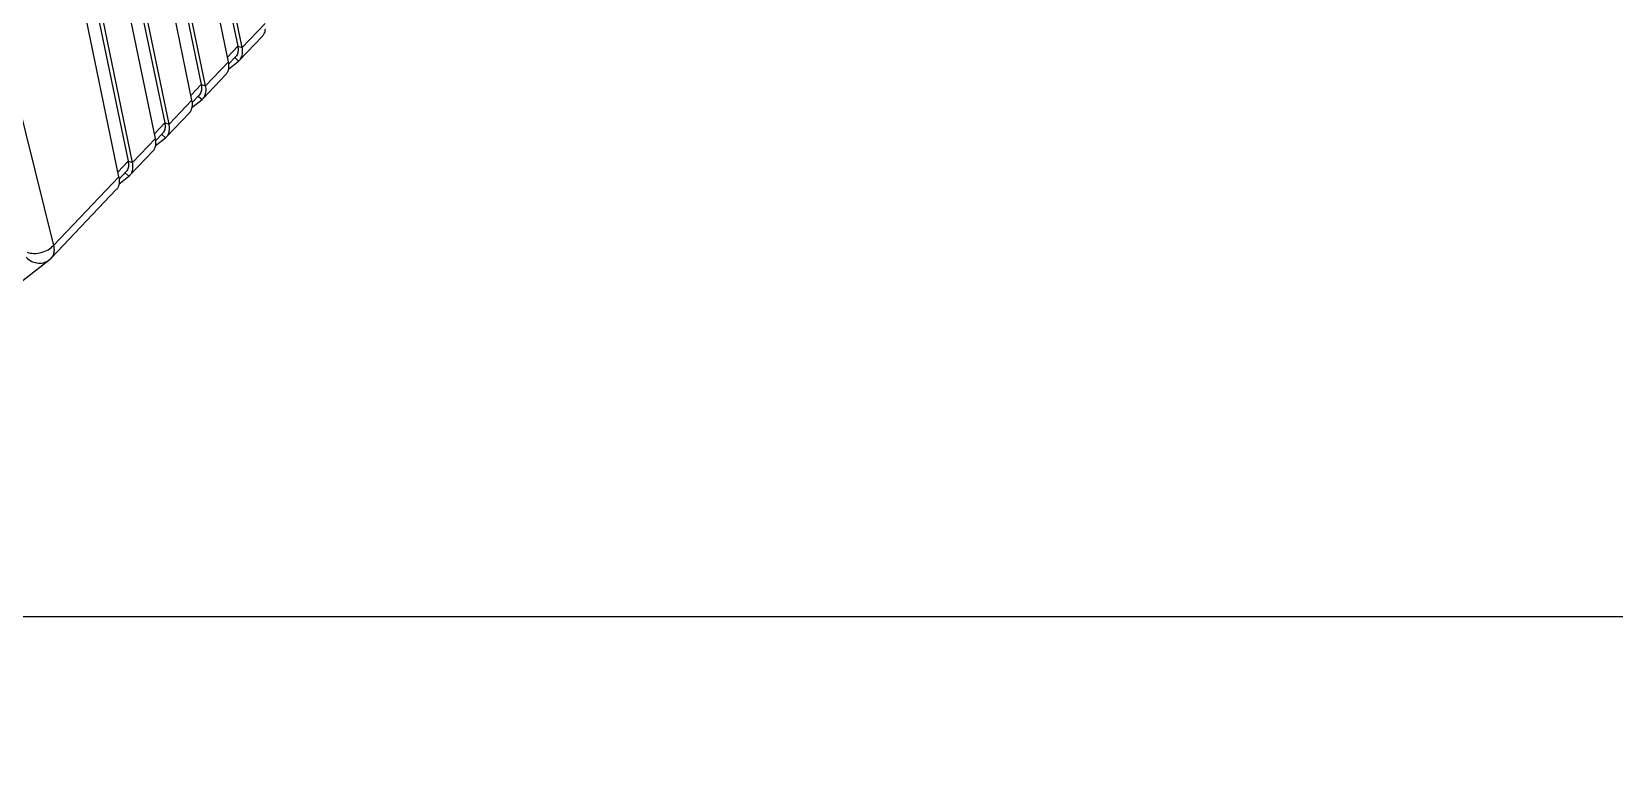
# Model space of a CAD drawing. Header units: millimetres. Extents: x 14343 to 15285, y -9166 to -7819.
# Drawn here: x 14519.7 to 14642.9, y -8505.4 to -8447.3 of the extents above; entities that cross this region are included whole.
import ezdxf

# ---------------------------------------------------------------- set-up
doc = ezdxf.new("R2010")
doc.units = ezdxf.units.MM

# ---------------------------------------------------------------- blocks, each defined once
blk = doc.blocks.new('u9')
at = {"color": 7, "linetype": 'Continuous'}
for p, q in [((-281.41, 59.642), (-278.252, 44.388)), ((-277.91, 44.299), (-281.144, 59.922)), ((-278.973, 43.182), (-282.208, 58.805)), ((-280.754, 41.312), (-283.988, 56.935)), ((-281.818, 40.195), (-285.052, 55.819)), ((-284.255, 56.656), (-281.097, 41.401)), ((-287.099, 53.669), (-283.941, 38.415)), ((-283.599, 38.326), (-286.833, 53.949)), ((-284.662, 37.209), (-287.897, 52.832)), ((-289.944, 50.683), (-286.786, 35.429)), ((-286.443, 35.339), (-289.677, 50.963)), ((-287.507, 34.22), (-290.741, 49.846)), ((-297.158, 47.239), (-292.594, 28.879)), ((-276.129, 46.168), (-277.91, 44.299)), ((-278.252, 44.388), (-279.05, 43.55)), ((-278.252, 44.388), (-277.91, 44.299)), ((-276.329, 45.174), (-278.109, 43.304)), ((-278.973, 43.182), (-280.754, 41.312)), ((-278.979, 42.605), (-278.189, 43.232)), ((-278.959, 42.992), (-278.419, 43.559)), ((-278.485, 43.499), (-278.189, 43.232)), ((-279.173, 42.187), (-280.954, 40.318)), ((-281.097, 41.401), (-281.894, 40.564)), ((-281.097, 41.401), (-280.754, 41.312)), ((-281.818, 40.195), (-283.599, 38.326)), ((-281.823, 39.618), (-281.033, 40.245)), ((-281.804, 40.005), (-281.264, 40.573)), ((-281.329, 40.512), (-281.033, 40.245)), ((-283.941, 38.415), (-284.739, 37.578)), ((-283.941, 38.415), (-283.599, 38.326)), ((-282.018, 39.201), (-283.798, 37.331)), ((-284.662, 37.209), (-286.443, 35.339)), ((-284.668, 36.632), (-283.878, 37.259)), ((-284.648, 37.019), (-284.108, 37.586)), ((-284.174, 37.526), (-283.878, 37.259)), ((-284.862, 36.214), (-286.643, 34.345)), ((-286.786, 35.429), (-287.583, 34.591)), ((-287.493, 34.033), (-286.953, 34.6)), ((-287.018, 34.54), (-286.722, 34.273)), ((-286.786, 35.429), (-286.443, 35.339)), ((-287.507, 34.22), (-292.594, 28.879)), ((-287.512, 33.646), (-286.722, 34.273)), ((-287.707, 33.226), (-292.781, 27.899)), ((-295.648, 25.629), (-292.97, 27.727)), ((-292.971, 27.726), (-292.781, 27.899))]:
    blk.add_line(p, q, dxfattribs=at)
for centre, radius, start, end in [((-278.648, 43.81), 0.738, 308.45051, 312.37169), ((-278.667, 43.831), 0.767, 312.37257, 316.60688), ((-281.492, 40.824), 0.738, 308.45051, 312.37169), ((-281.511, 40.845), 0.767, 312.37257, 316.60688), ((-284.337, 37.837), 0.738, 308.45051, 312.37169), ((-284.356, 37.858), 0.767, 312.37257, 316.60688), ((-287.181, 34.851), 0.738, 308.45051, 312.37169), ((-287.2, 34.872), 0.767, 312.37257, 316.60688)]:
    blk.add_arc(centre, radius, start, end, dxfattribs=at)
for points, start_tangent, end_tangent in [([(-276.329, 45.174), (-276.192, 45.371), (-276.097, 45.734)], (0.6871592, 0.7265069), (0.0794904, 0.9968356)), ([(-278.252, 44.388), (-278.226, 44.026), (-278.305, 43.723)], (0.2027194, -0.9792369), (-0.444091, -0.8959817)), ([(-278.941, 42.748), (-278.973, 43.182)], (0.0794904, 0.9968356), (-0.2027194, 0.9792369)), ([(-278.305, 43.723), (-278.419, 43.559)], (-0.444091, -0.8959817), (-0.6871584, -0.7265076)), ([(-278.11, 43.304), (-277.973, 43.501)], (0.6871576, 0.7265084), (0.4440944, 0.89598)), ([(-277.973, 43.501), (-277.878, 43.865), (-277.909, 44.299)], (0.4440944, 0.89598), (-0.2027194, 0.9792369)), ([(-279.174, 42.187), (-279.036, 42.384), (-278.941, 42.748)], (0.6871592, 0.7265069), (0.0794904, 0.9968356)), ([(-281.149, 40.737), (-281.264, 40.573)], (-0.444091, -0.8959817), (-0.6871584, -0.7265076)), ([(-281.097, 41.401), (-281.07, 41.04), (-281.149, 40.737)], (0.2027194, -0.9792369), (-0.444091, -0.8959817)), ([(-280.817, 40.515), (-280.722, 40.878), (-280.754, 41.312)], (0.4440944, 0.89598), (-0.2027194, 0.9792369)), ([(-282.018, 39.201), (-281.881, 39.398), (-281.786, 39.761)], (0.6871592, 0.7265069), (0.0794904, 0.9968356)), ([(-281.786, 39.761), (-281.818, 40.195)], (0.0794904, 0.9968356), (-0.2027194, 0.9792369)), ([(-280.954, 40.318), (-280.817, 40.515)], (0.6871576, 0.7265084), (0.4440944, 0.89598)), ([(-283.941, 38.415), (-283.915, 38.053), (-283.994, 37.751)], (0.2027194, -0.9792369), (-0.444091, -0.8959817)), ([(-283.662, 37.528), (-283.567, 37.892), (-283.598, 38.326)], (0.4440944, 0.89598), (-0.2027194, 0.9792369)), ([(-284.63, 36.775), (-284.662, 37.209)], (0.0794904, 0.9968356), (-0.2027194, 0.9792369)), ([(-283.994, 37.751), (-284.108, 37.586)], (-0.444091, -0.8959817), (-0.6871584, -0.7265076)), ([(-283.799, 37.331), (-283.662, 37.528)], (0.6871576, 0.7265084), (0.4440944, 0.89598)), ([(-284.863, 36.215), (-284.726, 36.412), (-284.63, 36.775)], (0.6871592, 0.7265069), (0.0794904, 0.9968356)), ([(-286.839, 34.764), (-286.953, 34.6)], (-0.444091, -0.8959817), (-0.6871584, -0.7265076)), ([(-286.786, 35.429), (-286.759, 35.067), (-286.839, 34.764)], (0.2027194, -0.9792369), (-0.444091, -0.8959817)), ([(-286.643, 34.345), (-286.506, 34.542)], (0.6871576, 0.7265084), (0.4440944, 0.89598)), ([(-286.506, 34.542), (-286.411, 34.905), (-286.443, 35.339)], (0.4440944, 0.89598), (-0.2027194, 0.9792369)), ([(-287.475, 33.787), (-287.57, 33.424), (-287.707, 33.226)], (-0.0791329, -0.9968641), (-0.6870029, -0.7266547)), ([(-287.507, 34.22), (-287.475, 33.787)], (0.2027194, -0.9792369), (-0.0791329, -0.9968641)), ([(-294.646, 28.347), (-294.118, 28.261), (-293.543, 28.332), (-293.008, 28.549), (-292.594, 28.879)], (0.9470508, -0.3210837), (0.6656732, 0.7462434)), ([(-292.594, 28.879), (-292.566, 28.712), (-292.554, 28.552), (-292.561, 28.402), (-292.586, 28.262), (-292.629, 28.133), (-292.689, 28.017), (-292.766, 27.915), (-292.781, 27.899)], (0.2169594, -0.9761806), (-0.6898214, -0.7239796)), ([(-294.735, 27.963), (-294.275, 27.637), (-293.758, 27.498), (-293.262, 27.565), (-292.971, 27.727)], (0.7115273, -0.7026585), (0.7891488, 0.614202))]:
    blk.add_spline(points, degree=3, dxfattribs=dict(at, start_tangent=start_tangent, end_tangent=end_tangent))
at = {"layer": 'Defpoints', "color": 2}
for points in [[(0, 673.52), (-470.981, 673.52), (-470.981, 0), (0, 0)], [(0, 673.52), (470.981, 673.52), (470.981, 0), (0, 0)]]:
    blk.add_lwpolyline(points, close=True, dxfattribs=at)

msp = doc.modelspace()

# ---------------------------------------------------------------- block references
msp.add_blockref('u9', (14813.95, -8492.81))
at = {"rotation": 180}
msp.add_blockref('u9', (14813.95, -8492.81), dxfattribs=at)

doc.saveas('drawing.dxf')
